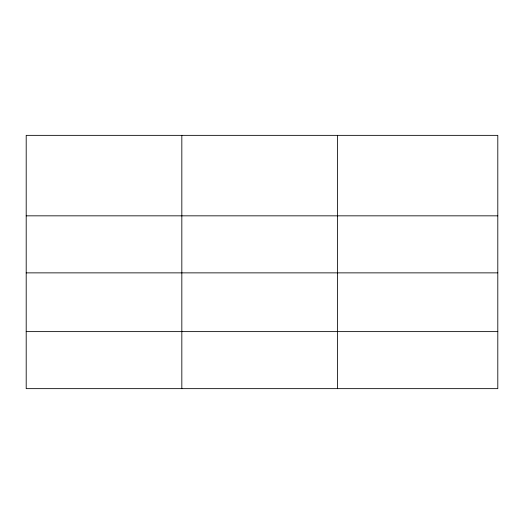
<?xml version="1.0" encoding="UTF-8"?>
<svg xmlns="http://www.w3.org/2000/svg" width="524" height="524" viewBox="0 0 524 524"><rect width="100%" height="100%" fill="white"/><g stroke="black" fill="none" stroke-linecap="round" stroke-linejoin="round"><path stroke-width="0.79" d="M497.8 272.866L497.8 135.356L26.2 135.356L26.2 388.644L497.8 388.644L497.8 272.866L26.2 272.866M26.2 215.836L497.8 215.836M26.2 331.62L497.8 331.62M337.456 135.356L337.456 388.644M181.828 135.356L181.828 388.644"/></g></svg>
